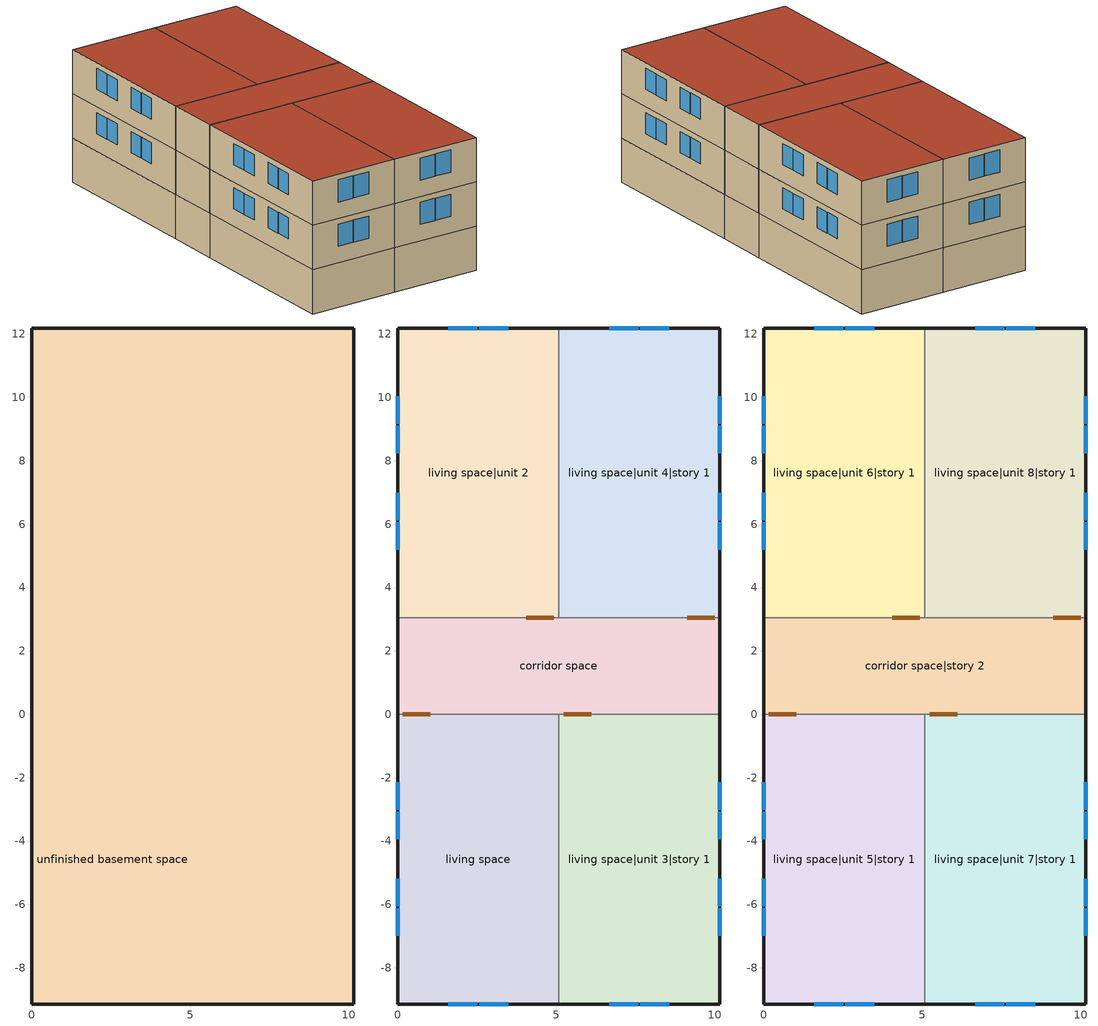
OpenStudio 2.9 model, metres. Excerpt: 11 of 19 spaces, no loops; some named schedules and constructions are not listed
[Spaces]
unfinished basement space
 floor foundation (FloorFndGrndUnfinB 1): 0,0 0,3.05 10.16,3.05 10.16,0 z-2.44
 floor foundation (FloorFndGrndUnfinB): 0,-9.14 0,0 5.08,0 5.08,-9.14 z-2.44
 floor foundation (FloorFndGrndUnfinB 2): 0,3.05 0,12.19 5.08,12.19 5.08,3.05 z-2.44
 floor foundation (FloorFndGrndUnfinB 3): 5.08,-9.14 5.08,0 10.16,0 10.16,-9.14 z-2.44
 floor foundation (FloorFndGrndUnfinB 4): 5.08,3.05 5.08,12.19 10.16,12.19 10.16,3.05 z-2.44
 wall foundation (WallFndGrndUnfinB 1): 0,3.05 0,0 / 10.16,0 10.16,3.05 z-2.44:0
 wall foundation (WallFndGrndUnfinB): 0,0 0,-9.14 5.08,-9.14 z-2.44:0
 wall foundation (WallFndGrndUnfinB 2): 5.08,12.19 0,12.19 0,3.05 z-2.44:0
 wall foundation (WallFndGrndUnfinB 3): 5.08,-9.14 10.16,-9.14 10.16,0 z-2.44:0
 wall foundation (WallFndGrndUnfinB 4): 10.16,3.05 10.16,12.19 5.08,12.19 z-2.44:0
 ceiling adiabatic (RoofUnfinUninsExt): 10.16,0 10.16,3.05 0,3.05 0,0 z0
living space
 floor to unfinished basement space (FloorUnfinBInsFin Reversed): 0,-9.14 0,0 5.08,0 5.08,-9.14 z0
 wall outside (WallExtInsFin): 0,0 0,-9.14 5.08,-9.14 z0:2.44
 wall adiabatic (WallIntFinUninsFin): 5.08,0 0,0 z0:2.44
 wall to living space|unit 3|story 1 (WallIntFinUninsFin Reversed): 5.08,-9.14 5.08,0 z0:2.44
 window (WindowConstruction): 1.6,-9.14 2.51,-9.14 / 2.57,-9.14 3.48,-9.14 z0.91:2.13; 0,-2.15 0,-3.02 / 0,-3.08 0,-3.95 / 0,-5.2 0,-6.07 / 0,-6.13 0,-6.99 z0.98:2.13
living space|unit 2
 floor to unfinished basement space (FloorUnfinBInsFin Reversed): 0,3.05 0,12.19 5.08,12.19 5.08,3.05 z0
 wall outside (WallExtInsFin): 5.08,12.19 0,12.19 0,3.05 z0:2.44
 wall to living space|unit 4|story 1 (WallIntFinUninsFin Reversed): 5.08,3.05 5.08,12.19 z0:2.44
 wall adiabatic (WallIntFinUninsFin): 0,3.05 5.08,3.05 z0:2.44
 window (WindowConstruction): 3.48,12.19 2.57,12.19 / 2.51,12.19 1.6,12.19 z0.91:2.13; 0,10.04 0,9.17 / 0,9.11 0,8.25 / 0,6.99 0,6.13 / 0,6.07 0,5.2 z0.98:2.13
living space|unit 3|story 1
 floor to unfinished basement space (FloorUnfinBInsFin Reversed): 5.08,-9.14 5.08,0 10.16,0 10.16,-9.14 z0
 wall outside (WallExtInsFin): 5.08,-9.14 10.16,-9.14 10.16,0 z0:2.44
 wall adiabatic (WallIntFinUninsFin): 10.16,0 5.08,0 z0:2.44
 window (WindowConstruction): 6.68,-9.14 7.59,-9.14 / 7.65,-9.14 8.56,-9.14 z0.91:2.13; 10.16,-6.99 10.16,-6.13 / 10.16,-6.07 10.16,-5.2 / 10.16,-3.95 10.16,-3.08 / 10.16,-3.02 10.16,-2.15 z0.98:2.13
living space|unit 4|story 1
 floor to unfinished basement space (FloorUnfinBInsFin Reversed): 5.08,3.05 5.08,12.19 10.16,12.19 10.16,3.05 z0
 wall outside (WallExtInsFin): 10.16,3.05 10.16,12.19 5.08,12.19 z0:2.44
 wall adiabatic (WallIntFinUninsFin): 5.08,3.05 10.16,3.05 z0:2.44
 window (WindowConstruction): 8.56,12.19 7.65,12.19 / 7.59,12.19 6.68,12.19 z0.91:2.13; 10.16,5.2 10.16,6.07 / 10.16,6.13 10.16,6.99 / 10.16,8.25 10.16,9.11 / 10.16,9.17 10.16,10.04 z0.98:2.13
corridor space
 floor adiabatic (FloorUnfinUninsUnfin): 0,0 0,3.05 10.16,3.05 10.16,0 z0
 wall outside (WallExtUninsUnfin): 0,3.05 0,0 / 10.16,0 10.16,3.05 z0:2.44
 wall adiabatic (WallIntUnfinUninsUnfin): 0,0 5.08,0 10.16,0 / 10.16,3.05 5.08,3.05 0,3.05 z0:2.44
 door inside (UninsDoor): 0.15,0 1.02,0 / 4.93,3.05 4.06,3.05 / 5.23,0 6.1,0 / 10.01,3.05 9.14,3.05 z0:2.13
 ceiling adiabatic (RoofUnfinUninsExt): 10.16,0 10.16,3.05 0,3.05 0,0 z2.44
living space|unit 5|story 1
 floor to living space (FloorFinUninsFin): 0,-9.14 0,0 5.08,0 5.08,-9.14 z2.44
 wall outside (WallExtInsFin): 0,0 0,-9.14 5.08,-9.14 z2.44:4.88
 wall to living space|unit 7|story 1 (WallIntFinUninsFin Reversed): 5.08,-9.14 5.08,0 z2.44:4.88
 wall adiabatic (WallIntFinUninsFin): 5.08,0 0,0 z2.44:4.88
 window (WindowConstruction): 1.6,-9.14 2.51,-9.14 / 2.57,-9.14 3.48,-9.14 z3.35:4.57; 0,-2.15 0,-3.02 / 0,-3.08 0,-3.95 / 0,-5.2 0,-6.07 / 0,-6.13 0,-6.99 z3.42:4.57
 roof outside (RoofFinInsExt): 5.08,-9.14 5.08,0 0,0 0,-9.14 z4.88
living space|unit 6|story 1
 floor to living space|unit 2 (FloorFinUninsFin): 0,3.05 0,12.19 5.08,12.19 5.08,3.05 z2.44
 wall outside (WallExtInsFin): 5.08,12.19 0,12.19 0,3.05 z2.44:4.88
 wall to living space|unit 8|story 1 (WallIntFinUninsFin): 5.08,3.05 5.08,12.19 z2.44:4.88
 wall adiabatic (WallIntFinUninsFin): 0,3.05 5.08,3.05 z2.44:4.88
 window (WindowConstruction): 3.48,12.19 2.57,12.19 / 2.51,12.19 1.6,12.19 z3.35:4.57; 0,10.04 0,9.17 / 0,9.11 0,8.25 / 0,6.99 0,6.13 / 0,6.07 0,5.2 z3.42:4.57
 roof outside (RoofFinInsExt): 5.08,3.05 5.08,12.19 0,12.19 0,3.05 z4.88
living space|unit 7|story 1
 floor to living space|unit 3|story 1 (FloorFinUninsFin): 5.08,-9.14 5.08,0 10.16,0 10.16,-9.14 z2.44
 wall outside (WallExtInsFin): 5.08,-9.14 10.16,-9.14 10.16,0 z2.44:4.88
 wall adiabatic (WallIntFinUninsFin): 10.16,0 5.08,0 z2.44:4.88
 window (WindowConstruction): 6.68,-9.14 7.59,-9.14 / 7.65,-9.14 8.56,-9.14 z3.35:4.57; 10.16,-6.99 10.16,-6.13 / 10.16,-6.07 10.16,-5.2 / 10.16,-3.95 10.16,-3.08 / 10.16,-3.02 10.16,-2.15 z3.42:4.57
 roof outside (RoofFinInsExt): 10.16,-9.14 10.16,0 5.08,0 5.08,-9.14 z4.88
living space|unit 8|story 1
 floor to living space|unit 4|story 1 (FloorFinUninsFin): 5.08,3.05 5.08,12.19 10.16,12.19 10.16,3.05 z2.44
 wall outside (WallExtInsFin): 10.16,3.05 10.16,12.19 5.08,12.19 z2.44:4.88
 wall adiabatic (WallIntFinUninsFin): 5.08,3.05 10.16,3.05 z2.44:4.88
 window (WindowConstruction): 8.56,12.19 7.65,12.19 / 7.59,12.19 6.68,12.19 z3.35:4.57; 10.16,5.2 10.16,6.07 / 10.16,6.13 10.16,6.99 / 10.16,8.25 10.16,9.11 / 10.16,9.17 10.16,10.04 z3.42:4.57
 roof outside (RoofFinInsExt): 10.16,3.05 10.16,12.19 5.08,12.19 5.08,3.05 z4.88
corridor space|story 2
 floor adiabatic (FloorUnfinUninsUnfin): 0,0 0,3.05 10.16,3.05 10.16,0 z2.44
 wall outside (WallExtUninsUnfin): 0,3.05 0,0 / 10.16,0 10.16,3.05 z2.44:4.88
 wall adiabatic (WallIntUnfinUninsUnfin): 0,0 5.08,0 10.16,0 / 10.16,3.05 5.08,3.05 0,3.05 z2.44:4.88
 door inside (UninsDoor): 0.15,0 1.02,0 / 4.93,3.05 4.06,3.05 / 5.23,0 6.1,0 / 10.01,3.05 9.14,3.05 z2.44:4.57
 roof outside (RoofUnfinUninsExt): 10.16,0 10.16,3.05 0,3.05 0,0 z4.88
[EnergyManagementSystem:Subroutine]
res_ds_res_ashp_unit_2_clg_asys_lk_subrout: Set f_sup = 0.13696303696303697; Set f_ret = 0.10009990009990012; Set f_OA = 0.0; Set oafrate = f_OA * res_ds_res_ashp_unit_2_clg_asys_AhVfr; Set suplkfrate = f_sup * res_ds_res_ashp_unit_2_clg_asys_AhVfr; Set retlkfrate = f_ret * res_ds_res_ashp_unit_2_clg_asys_AhVfr; Set res_ds_res_ashp_unit_2_clg_asys_AhToLiv = (@Abs (suplkfrate-retlkfrate-oafrate)); Set res_ds_res_ashp_unit_2_clg_asys_LivToAh = 0; Set res_ds_res_ashp_unit_2_clg_asys_lk_sup_fan_equiv = 0; Set res_ds_res_ashp_unit_2_clg_asys_lk_ret_fan_equiv = oafrate; If res_ds_res_ashp_unit_2_clg_asys_AhMfr>0; Set h_SA=(@HFnTdbW res_ds_res_ashp_unit_2_clg_asys_AhTt res_ds_res_ashp_unit_2_clg_asys_AhWt); Set h_AHZ=(@HFnTdbW res_ds_res_ashp_unit_2_clg_asys_AhT res_ds_res_ashp_unit_2_clg_asys_AhW); Set h_RA=(@HFnTdbW res_ds_res_ashp_unit_2_clg_asys_RaT res_ds_res_ashp_unit_2_clg_asys_RaW); Set h_fg=(@HfgAirFnWTdb res_ds_res_ashp_unit_2_clg_asys_AhWt res_ds_res_ashp_unit_2_clg_asys_AhTt); Set SALkQtot=f_sup*res_ds_res_ashp_unit_2_clg_asys_AhMfr*(h_RA-h_SA); Set temp1=h_fg*(res_ds_res_ashp_unit_2_clg_asys_RaW-res_ds_res_ashp_unit_2_clg_asys_AhWt); Set res_ds_res_ashp_unit_2_clg_asys_SupLatLkToLv = f_sup*res_ds_res_ashp_unit_2_clg_asys_AhMfr*temp1; Set res_ds_res_ashp_unit_2_clg_asys_SupSLkToLv = SALkQtot-res_ds_res_ashp_unit_2_clg_asys_SupLatLkToLv; Set eTm=(res_ds_res_ashp_unit_2_clg_asys_FanRtf/(res_ds_res_ashp_unit_2_clg_asys_AhMfr*1006.0))*20.169; Set eTm=0-eTm; Set temp4=res_ds_res_ashp_unit_2_clg_asys_AhT; Set tsup=temp4+((res_ds_res_ashp_unit_2_clg_asys_AhTt-res_ds_res_ashp_unit_2_clg_asys_AhT)*(@Exp eTm)); Set temp5=tsup-res_ds_res_ashp_unit_2_clg_asys_AhTt; Set res_ds_res_ashp_unit_2_clg_asys_SupDCnToLv = res_ds_res_ashp_unit_2_clg_asys_AhMfr*1006.0*temp5; Set res_ds_res_ashp_unit_2_clg_asys_SupDCnToAh = 0-res_ds_res_ashp_unit_2_clg_asys_SupDCnToLv; Set eTm=(res_ds_res_ashp_unit_2_clg_asys_FanRtf/(res_ds_res_ashp_unit_2_clg_asys_AhMfr*1006.0))*18.618; Set eTm=0-eTm; Set temp6=res_ds_res_ashp_unit_2_clg_asys_AhT; Set tret=temp6+((res_ds_res_ashp_unit_2_clg_asys_RaT-res_ds_res_ashp_unit_2_clg_asys_AhT)*(@Exp eTm)); Set temp7=tret-res_ds_res_ashp_unit_2_clg_asys_RaT; Set res_ds_res_ashp_unit_2_clg_asys_RetDCnToPl=res_ds_res_ashp_unit_2_clg_asys_AhMfr*1006.0*temp7; Set res_ds_res_ashp_unit_2_clg_asys_RetDCnToAh=0-res_ds_res_ashp_unit_2_clg_asys_RetDCnToPl; Set res_ds_res_ashp_unit_2_clg_asys_RetLatLk=0; Set temp2=(res_ds_res_ashp_unit_2_clg_asys_AhT-res_ds_res_ashp_unit_2_clg_asys_RaT); Set res_ds_res_ashp_unit_2_clg_asys_RetSLk=f_ret*res_ds_res_ashp_unit_2_clg_asys_AhMfr*1006.0*temp2; Set QtLkToAHZn=f_sup*res_ds_res_ashp_unit_2_clg_asys_AhMfr*(h_SA-h_AHZ); Set temp3=(res_ds_res_ashp_unit_2_clg_asys_AhWt-res_ds_res_ashp_unit_2_clg_asys_AhW); Set res_ds_res_ashp_unit_2_clg_asys_SupLatLkToAh=f_sup*res_ds_res_ashp_unit_2_clg_asys_AhMfr*h_fg; Set res_ds_res_ashp_unit_2_clg_asys_SupLatLkToAh=res_ds_res_ashp_unit_2_clg_asys_SupLatLkToAh*temp3; Set res_ds_res_ashp_unit_2_clg_asys_SupSLkToAh=QtLkToAHZn-res_ds_res_ashp_unit_2_clg_asys_SupLatLkToAh; Else; Set res_ds_res_ashp_unit_2_clg_asys_SupLatLkToLv=0; Set res_ds_res_ashp_unit_2_clg_asys_SupSLkToLv=0; Set res_ds_res_ashp_unit_2_clg_asys_SupDCnToLv=0; Set res_ds_res_ashp_unit_2_clg_asys_SupDCnToAh=0; Set res_ds_res_ashp_unit_2_clg_asys_RetDCnToPl=0; Set res_ds_res_ashp_unit_2_clg_asys_RetDCnToAh=0; Set res_ds_res_ashp_unit_2_clg_asys_RetLatLk=0; Set res_ds_res_ashp_unit_2_clg_asys_RetSLk=0; Set res_ds_res_ashp_unit_2_clg_asys_SupLatLkToAh=0; Set res_ds_res_ashp_unit_2_clg_asys_SupSLkToAh=0; EndIf
res_ds_res_ashp_unit_2_htg_asys_lk_subrout: Set f_sup = 0.13696303696303697; Set f_ret = 0.10009990009990012; Set f_OA = 0.0; Set oafrate = f_OA * res_ds_res_ashp_unit_2_htg_asys_AhVfr; Set suplkfrate = f_sup * res_ds_res_ashp_unit_2_htg_asys_AhVfr; Set retlkfrate = f_ret * res_ds_res_ashp_unit_2_htg_asys_AhVfr; Set res_ds_res_ashp_unit_2_htg_asys_AhToLiv = (@Abs (suplkfrate-retlkfrate-oafrate)); Set res_ds_res_ashp_unit_2_htg_asys_LivToAh = 0; Set res_ds_res_ashp_unit_2_htg_asys_lk_sup_fan_equiv = 0; Set res_ds_res_ashp_unit_2_htg_asys_lk_ret_fan_equiv = oafrate; If res_ds_res_ashp_unit_2_htg_asys_AhMfr>0; Set h_SA=(@HFnTdbW res_ds_res_ashp_unit_2_htg_asys_AhTt res_ds_res_ashp_unit_2_htg_asys_AhWt); Set h_AHZ=(@HFnTdbW res_ds_res_ashp_unit_2_htg_asys_AhT res_ds_res_ashp_unit_2_htg_asys_AhW); Set h_RA=(@HFnTdbW res_ds_res_ashp_unit_2_htg_asys_RaT res_ds_res_ashp_unit_2_htg_asys_RaW); Set h_fg=(@HfgAirFnWTdb res_ds_res_ashp_unit_2_htg_asys_AhWt res_ds_res_ashp_unit_2_htg_asys_AhTt); Set SALkQtot=f_sup*res_ds_res_ashp_unit_2_htg_asys_AhMfr*(h_RA-h_SA); Set temp1=h_fg*(res_ds_res_ashp_unit_2_htg_asys_RaW-res_ds_res_ashp_unit_2_htg_asys_AhWt); Set res_ds_res_ashp_unit_2_htg_asys_SupLatLkToLv = f_sup*res_ds_res_ashp_unit_2_htg_asys_AhMfr*temp1; Set res_ds_res_ashp_unit_2_htg_asys_SupSLkToLv = SALkQtot-res_ds_res_ashp_unit_2_htg_asys_SupLatLkToLv; Set eTm=(res_ds_res_ashp_unit_2_htg_asys_FanRtf/(res_ds_res_ashp_unit_2_htg_asys_AhMfr*1006.0))*20.169; Set eTm=0-eTm; Set temp4=res_ds_res_ashp_unit_2_htg_asys_AhT; Set tsup=temp4+((res_ds_res_ashp_unit_2_htg_asys_AhTt-res_ds_res_ashp_unit_2_htg_asys_AhT)*(@Exp eTm)); Set temp5=tsup-res_ds_res_ashp_unit_2_htg_asys_AhTt; Set res_ds_res_ashp_unit_2_htg_asys_SupDCnToLv = res_ds_res_ashp_unit_2_htg_asys_AhMfr*1006.0*temp5; Set res_ds_res_ashp_unit_2_htg_asys_SupDCnToAh = 0-res_ds_res_ashp_unit_2_htg_asys_SupDCnToLv; Set eTm=(res_ds_res_ashp_unit_2_htg_asys_FanRtf/(res_ds_res_ashp_unit_2_htg_asys_AhMfr*1006.0))*18.618; Set eTm=0-eTm; Set temp6=res_ds_res_ashp_unit_2_htg_asys_AhT; Set tret=temp6+((res_ds_res_ashp_unit_2_htg_asys_RaT-res_ds_res_ashp_unit_2_htg_asys_AhT)*(@Exp eTm)); Set temp7=tret-res_ds_res_ashp_unit_2_htg_asys_RaT; Set res_ds_res_ashp_unit_2_htg_asys_RetDCnToPl=res_ds_res_ashp_unit_2_htg_asys_AhMfr*1006.0*temp7; Set res_ds_res_ashp_unit_2_htg_asys_RetDCnToAh=0-res_ds_res_ashp_unit_2_htg_asys_RetDCnToPl; Set res_ds_res_ashp_unit_2_htg_asys_RetLatLk=0; Set temp2=(res_ds_res_ashp_unit_2_htg_asys_AhT-res_ds_res_ashp_unit_2_htg_asys_RaT); Set res_ds_res_ashp_unit_2_htg_asys_RetSLk=f_ret*res_ds_res_ashp_unit_2_htg_asys_AhMfr*1006.0*temp2; Set QtLkToAHZn=f_sup*res_ds_res_ashp_unit_2_htg_asys_AhMfr*(h_SA-h_AHZ); Set temp3=(res_ds_res_ashp_unit_2_htg_asys_AhWt-res_ds_res_ashp_unit_2_htg_asys_AhW); Set res_ds_res_ashp_unit_2_htg_asys_SupLatLkToAh=f_sup*res_ds_res_ashp_unit_2_htg_asys_AhMfr*h_fg; Set res_ds_res_ashp_unit_2_htg_asys_SupLatLkToAh=res_ds_res_ashp_unit_2_htg_asys_SupLatLkToAh*temp3; Set res_ds_res_ashp_unit_2_htg_asys_SupSLkToAh=QtLkToAHZn-res_ds_res_ashp_unit_2_htg_asys_SupLatLkToAh; Else; Set res_ds_res_ashp_unit_2_htg_asys_SupLatLkToLv=0; Set res_ds_res_ashp_unit_2_htg_asys_SupSLkToLv=0; Set res_ds_res_ashp_unit_2_htg_asys_SupDCnToLv=0; Set res_ds_res_ashp_unit_2_htg_asys_SupDCnToAh=0; Set res_ds_res_ashp_unit_2_htg_asys_RetDCnToPl=0; Set res_ds_res_ashp_unit_2_htg_asys_RetDCnToAh=0; Set res_ds_res_ashp_unit_2_htg_asys_RetLatLk=0; Set res_ds_res_ashp_unit_2_htg_asys_RetSLk=0; Set res_ds_res_ashp_unit_2_htg_asys_SupLatLkToAh=0; Set res_ds_res_ashp_unit_2_htg_asys_SupSLkToAh=0; EndIf
res_ds_res_ashp_unit_3_htg_asys_lk_subrout: Set f_sup = 0.13696303696303697; Set f_ret = 0.10009990009990012; Set f_OA = 0.0; Set oafrate = f_OA * res_ds_res_ashp_unit_3_htg_asys_AhVfr; Set suplkfrate = f_sup * res_ds_res_ashp_unit_3_htg_asys_AhVfr; Set retlkfrate = f_ret * res_ds_res_ashp_unit_3_htg_asys_AhVfr; Set res_ds_res_ashp_unit_3_htg_asys_AhToLiv = (@Abs (suplkfrate-retlkfrate-oafrate)); Set res_ds_res_ashp_unit_3_htg_asys_LivToAh = 0; Set res_ds_res_ashp_unit_3_htg_asys_lk_sup_fan_equiv = 0; Set res_ds_res_ashp_unit_3_htg_asys_lk_ret_fan_equiv = oafrate; If res_ds_res_ashp_unit_3_htg_asys_AhMfr>0; Set h_SA=(@HFnTdbW res_ds_res_ashp_unit_3_htg_asys_AhTt res_ds_res_ashp_unit_3_htg_asys_AhWt); Set h_AHZ=(@HFnTdbW res_ds_res_ashp_unit_3_htg_asys_AhT res_ds_res_ashp_unit_3_htg_asys_AhW); Set h_RA=(@HFnTdbW res_ds_res_ashp_unit_3_htg_asys_RaT res_ds_res_ashp_unit_3_htg_asys_RaW); Set h_fg=(@HfgAirFnWTdb res_ds_res_ashp_unit_3_htg_asys_AhWt res_ds_res_ashp_unit_3_htg_asys_AhTt); Set SALkQtot=f_sup*res_ds_res_ashp_unit_3_htg_asys_AhMfr*(h_RA-h_SA); Set temp1=h_fg*(res_ds_res_ashp_unit_3_htg_asys_RaW-res_ds_res_ashp_unit_3_htg_asys_AhWt); Set res_ds_res_ashp_unit_3_htg_asys_SupLatLkToLv = f_sup*res_ds_res_ashp_unit_3_htg_asys_AhMfr*temp1; Set res_ds_res_ashp_unit_3_htg_asys_SupSLkToLv = SALkQtot-res_ds_res_ashp_unit_3_htg_asys_SupLatLkToLv; Set eTm=(res_ds_res_ashp_unit_3_htg_asys_FanRtf/(res_ds_res_ashp_unit_3_htg_asys_AhMfr*1006.0))*20.169; Set eTm=0-eTm; Set temp4=res_ds_res_ashp_unit_3_htg_asys_AhT; Set tsup=temp4+((res_ds_res_ashp_unit_3_htg_asys_AhTt-res_ds_res_ashp_unit_3_htg_asys_AhT)*(@Exp eTm)); Set temp5=tsup-res_ds_res_ashp_unit_3_htg_asys_AhTt; Set res_ds_res_ashp_unit_3_htg_asys_SupDCnToLv = res_ds_res_ashp_unit_3_htg_asys_AhMfr*1006.0*temp5; Set res_ds_res_ashp_unit_3_htg_asys_SupDCnToAh = 0-res_ds_res_ashp_unit_3_htg_asys_SupDCnToLv; Set eTm=(res_ds_res_ashp_unit_3_htg_asys_FanRtf/(res_ds_res_ashp_unit_3_htg_asys_AhMfr*1006.0))*18.618; Set eTm=0-eTm; Set temp6=res_ds_res_ashp_unit_3_htg_asys_AhT; Set tret=temp6+((res_ds_res_ashp_unit_3_htg_asys_RaT-res_ds_res_ashp_unit_3_htg_asys_AhT)*(@Exp eTm)); Set temp7=tret-res_ds_res_ashp_unit_3_htg_asys_RaT; Set res_ds_res_ashp_unit_3_htg_asys_RetDCnToPl=res_ds_res_ashp_unit_3_htg_asys_AhMfr*1006.0*temp7; Set res_ds_res_ashp_unit_3_htg_asys_RetDCnToAh=0-res_ds_res_ashp_unit_3_htg_asys_RetDCnToPl; Set res_ds_res_ashp_unit_3_htg_asys_RetLatLk=0; Set temp2=(res_ds_res_ashp_unit_3_htg_asys_AhT-res_ds_res_ashp_unit_3_htg_asys_RaT); Set res_ds_res_ashp_unit_3_htg_asys_RetSLk=f_ret*res_ds_res_ashp_unit_3_htg_asys_AhMfr*1006.0*temp2; Set QtLkToAHZn=f_sup*res_ds_res_ashp_unit_3_htg_asys_AhMfr*(h_SA-h_AHZ); Set temp3=(res_ds_res_ashp_unit_3_htg_asys_AhWt-res_ds_res_ashp_unit_3_htg_asys_AhW); Set res_ds_res_ashp_unit_3_htg_asys_SupLatLkToAh=f_sup*res_ds_res_ashp_unit_3_htg_asys_AhMfr*h_fg; Set res_ds_res_ashp_unit_3_htg_asys_SupLatLkToAh=res_ds_res_ashp_unit_3_htg_asys_SupLatLkToAh*temp3; Set res_ds_res_ashp_unit_3_htg_asys_SupSLkToAh=QtLkToAHZn-res_ds_res_ashp_unit_3_htg_asys_SupLatLkToAh; Else; Set res_ds_res_ashp_unit_3_htg_asys_SupLatLkToLv=0; Set res_ds_res_ashp_unit_3_htg_asys_SupSLkToLv=0; Set res_ds_res_ashp_unit_3_htg_asys_SupDCnToLv=0; Set res_ds_res_ashp_unit_3_htg_asys_SupDCnToAh=0; Set res_ds_res_ashp_unit_3_htg_asys_RetDCnToPl=0; Set res_ds_res_ashp_unit_3_htg_asys_RetDCnToAh=0; Set res_ds_res_ashp_unit_3_htg_asys_RetLatLk=0; Set res_ds_res_ashp_unit_3_htg_asys_RetSLk=0; Set res_ds_res_ashp_unit_3_htg_asys_SupLatLkToAh=0; Set res_ds_res_ashp_unit_3_htg_asys_SupSLkToAh=0; EndIf
res_ds_res_ashp_unit_3_clg_asys_lk_subrout: Set f_sup = 0.13696303696303697; Set f_ret = 0.10009990009990012; Set f_OA = 0.0; Set oafrate = f_OA * res_ds_res_ashp_unit_3_clg_asys_AhVfr; Set suplkfrate = f_sup * res_ds_res_ashp_unit_3_clg_asys_AhVfr; Set retlkfrate = f_ret * res_ds_res_ashp_unit_3_clg_asys_AhVfr; Set res_ds_res_ashp_unit_3_clg_asys_AhToLiv = (@Abs (suplkfrate-retlkfrate-oafrate)); Set res_ds_res_ashp_unit_3_clg_asys_LivToAh = 0; Set res_ds_res_ashp_unit_3_clg_asys_lk_sup_fan_equiv = 0; Set res_ds_res_ashp_unit_3_clg_asys_lk_ret_fan_equiv = oafrate; If res_ds_res_ashp_unit_3_clg_asys_AhMfr>0; Set h_SA=(@HFnTdbW res_ds_res_ashp_unit_3_clg_asys_AhTt res_ds_res_ashp_unit_3_clg_asys_AhWt); Set h_AHZ=(@HFnTdbW res_ds_res_ashp_unit_3_clg_asys_AhT res_ds_res_ashp_unit_3_clg_asys_AhW); Set h_RA=(@HFnTdbW res_ds_res_ashp_unit_3_clg_asys_RaT res_ds_res_ashp_unit_3_clg_asys_RaW); Set h_fg=(@HfgAirFnWTdb res_ds_res_ashp_unit_3_clg_asys_AhWt res_ds_res_ashp_unit_3_clg_asys_AhTt); Set SALkQtot=f_sup*res_ds_res_ashp_unit_3_clg_asys_AhMfr*(h_RA-h_SA); Set temp1=h_fg*(res_ds_res_ashp_unit_3_clg_asys_RaW-res_ds_res_ashp_unit_3_clg_asys_AhWt); Set res_ds_res_ashp_unit_3_clg_asys_SupLatLkToLv = f_sup*res_ds_res_ashp_unit_3_clg_asys_AhMfr*temp1; Set res_ds_res_ashp_unit_3_clg_asys_SupSLkToLv = SALkQtot-res_ds_res_ashp_unit_3_clg_asys_SupLatLkToLv; Set eTm=(res_ds_res_ashp_unit_3_clg_asys_FanRtf/(res_ds_res_ashp_unit_3_clg_asys_AhMfr*1006.0))*20.169; Set eTm=0-eTm; Set temp4=res_ds_res_ashp_unit_3_clg_asys_AhT; Set tsup=temp4+((res_ds_res_ashp_unit_3_clg_asys_AhTt-res_ds_res_ashp_unit_3_clg_asys_AhT)*(@Exp eTm)); Set temp5=tsup-res_ds_res_ashp_unit_3_clg_asys_AhTt; Set res_ds_res_ashp_unit_3_clg_asys_SupDCnToLv = res_ds_res_ashp_unit_3_clg_asys_AhMfr*1006.0*temp5; Set res_ds_res_ashp_unit_3_clg_asys_SupDCnToAh = 0-res_ds_res_ashp_unit_3_clg_asys_SupDCnToLv; Set eTm=(res_ds_res_ashp_unit_3_clg_asys_FanRtf/(res_ds_res_ashp_unit_3_clg_asys_AhMfr*1006.0))*18.618; Set eTm=0-eTm; Set temp6=res_ds_res_ashp_unit_3_clg_asys_AhT; Set tret=temp6+((res_ds_res_ashp_unit_3_clg_asys_RaT-res_ds_res_ashp_unit_3_clg_asys_AhT)*(@Exp eTm)); Set temp7=tret-res_ds_res_ashp_unit_3_clg_asys_RaT; Set res_ds_res_ashp_unit_3_clg_asys_RetDCnToPl=res_ds_res_ashp_unit_3_clg_asys_AhMfr*1006.0*temp7; Set res_ds_res_ashp_unit_3_clg_asys_RetDCnToAh=0-res_ds_res_ashp_unit_3_clg_asys_RetDCnToPl; Set res_ds_res_ashp_unit_3_clg_asys_RetLatLk=0; Set temp2=(res_ds_res_ashp_unit_3_clg_asys_AhT-res_ds_res_ashp_unit_3_clg_asys_RaT); Set res_ds_res_ashp_unit_3_clg_asys_RetSLk=f_ret*res_ds_res_ashp_unit_3_clg_asys_AhMfr*1006.0*temp2; Set QtLkToAHZn=f_sup*res_ds_res_ashp_unit_3_clg_asys_AhMfr*(h_SA-h_AHZ); Set temp3=(res_ds_res_ashp_unit_3_clg_asys_AhWt-res_ds_res_ashp_unit_3_clg_asys_AhW); Set res_ds_res_ashp_unit_3_clg_asys_SupLatLkToAh=f_sup*res_ds_res_ashp_unit_3_clg_asys_AhMfr*h_fg; Set res_ds_res_ashp_unit_3_clg_asys_SupLatLkToAh=res_ds_res_ashp_unit_3_clg_asys_SupLatLkToAh*temp3; Set res_ds_res_ashp_unit_3_clg_asys_SupSLkToAh=QtLkToAHZn-res_ds_res_ashp_unit_3_clg_asys_SupLatLkToAh; Else; Set res_ds_res_ashp_unit_3_clg_asys_SupLatLkToLv=0; Set res_ds_res_ashp_unit_3_clg_asys_SupSLkToLv=0; Set res_ds_res_ashp_unit_3_clg_asys_SupDCnToLv=0; Set res_ds_res_ashp_unit_3_clg_asys_SupDCnToAh=0; Set res_ds_res_ashp_unit_3_clg_asys_RetDCnToPl=0; Set res_ds_res_ashp_unit_3_clg_asys_RetDCnToAh=0; Set res_ds_res_ashp_unit_3_clg_asys_RetLatLk=0; Set res_ds_res_ashp_unit_3_clg_asys_RetSLk=0; Set res_ds_res_ashp_unit_3_clg_asys_SupLatLkToAh=0; Set res_ds_res_ashp_unit_3_clg_asys_SupSLkToAh=0; EndIf
res_ds_res_ashp_unit_4_clg_asys_lk_subrout: Set f_sup = 0.13696303696303697; Set f_ret = 0.10009990009990012; Set f_OA = 0.0; Set oafrate = f_OA * res_ds_res_ashp_unit_4_clg_asys_AhVfr; Set suplkfrate = f_sup * res_ds_res_ashp_unit_4_clg_asys_AhVfr; Set retlkfrate = f_ret * res_ds_res_ashp_unit_4_clg_asys_AhVfr; Set res_ds_res_ashp_unit_4_clg_asys_AhToLiv = (@Abs (suplkfrate-retlkfrate-oafrate)); Set res_ds_res_ashp_unit_4_clg_asys_LivToAh = 0; Set res_ds_res_ashp_unit_4_clg_asys_lk_sup_fan_equiv = 0; Set res_ds_res_ashp_unit_4_clg_asys_lk_ret_fan_equiv = oafrate; If res_ds_res_ashp_unit_4_clg_asys_AhMfr>0; Set h_SA=(@HFnTdbW res_ds_res_ashp_unit_4_clg_asys_AhTt res_ds_res_ashp_unit_4_clg_asys_AhWt); Set h_AHZ=(@HFnTdbW res_ds_res_ashp_unit_4_clg_asys_AhT res_ds_res_ashp_unit_4_clg_asys_AhW); Set h_RA=(@HFnTdbW res_ds_res_ashp_unit_4_clg_asys_RaT res_ds_res_ashp_unit_4_clg_asys_RaW); Set h_fg=(@HfgAirFnWTdb res_ds_res_ashp_unit_4_clg_asys_AhWt res_ds_res_ashp_unit_4_clg_asys_AhTt); Set SALkQtot=f_sup*res_ds_res_ashp_unit_4_clg_asys_AhMfr*(h_RA-h_SA); Set temp1=h_fg*(res_ds_res_ashp_unit_4_clg_asys_RaW-res_ds_res_ashp_unit_4_clg_asys_AhWt); Set res_ds_res_ashp_unit_4_clg_asys_SupLatLkToLv = f_sup*res_ds_res_ashp_unit_4_clg_asys_AhMfr*temp1; Set res_ds_res_ashp_unit_4_clg_asys_SupSLkToLv = SALkQtot-res_ds_res_ashp_unit_4_clg_asys_SupLatLkToLv; Set eTm=(res_ds_res_ashp_unit_4_clg_asys_FanRtf/(res_ds_res_ashp_unit_4_clg_asys_AhMfr*1006.0))*20.169; Set eTm=0-eTm; Set temp4=res_ds_res_ashp_unit_4_clg_asys_AhT; Set tsup=temp4+((res_ds_res_ashp_unit_4_clg_asys_AhTt-res_ds_res_ashp_unit_4_clg_asys_AhT)*(@Exp eTm)); Set temp5=tsup-res_ds_res_ashp_unit_4_clg_asys_AhTt; Set res_ds_res_ashp_unit_4_clg_asys_SupDCnToLv = res_ds_res_ashp_unit_4_clg_asys_AhMfr*1006.0*temp5; Set res_ds_res_ashp_unit_4_clg_asys_SupDCnToAh = 0-res_ds_res_ashp_unit_4_clg_asys_SupDCnToLv; Set eTm=(res_ds_res_ashp_unit_4_clg_asys_FanRtf/(res_ds_res_ashp_unit_4_clg_asys_AhMfr*1006.0))*18.618; Set eTm=0-eTm; Set temp6=res_ds_res_ashp_unit_4_clg_asys_AhT; Set tret=temp6+((res_ds_res_ashp_unit_4_clg_asys_RaT-res_ds_res_ashp_unit_4_clg_asys_AhT)*(@Exp eTm)); Set temp7=tret-res_ds_res_ashp_unit_4_clg_asys_RaT; Set res_ds_res_ashp_unit_4_clg_asys_RetDCnToPl=res_ds_res_ashp_unit_4_clg_asys_AhMfr*1006.0*temp7; Set res_ds_res_ashp_unit_4_clg_asys_RetDCnToAh=0-res_ds_res_ashp_unit_4_clg_asys_RetDCnToPl; Set res_ds_res_ashp_unit_4_clg_asys_RetLatLk=0; Set temp2=(res_ds_res_ashp_unit_4_clg_asys_AhT-res_ds_res_ashp_unit_4_clg_asys_RaT); Set res_ds_res_ashp_unit_4_clg_asys_RetSLk=f_ret*res_ds_res_ashp_unit_4_clg_asys_AhMfr*1006.0*temp2; Set QtLkToAHZn=f_sup*res_ds_res_ashp_unit_4_clg_asys_AhMfr*(h_SA-h_AHZ); Set temp3=(res_ds_res_ashp_unit_4_clg_asys_AhWt-res_ds_res_ashp_unit_4_clg_asys_AhW); Set res_ds_res_ashp_unit_4_clg_asys_SupLatLkToAh=f_sup*res_ds_res_ashp_unit_4_clg_asys_AhMfr*h_fg; Set res_ds_res_ashp_unit_4_clg_asys_SupLatLkToAh=res_ds_res_ashp_unit_4_clg_asys_SupLatLkToAh*temp3; Set res_ds_res_ashp_unit_4_clg_asys_SupSLkToAh=QtLkToAHZn-res_ds_res_ashp_unit_4_clg_asys_SupLatLkToAh; Else; Set res_ds_res_ashp_unit_4_clg_asys_SupLatLkToLv=0; Set res_ds_res_ashp_unit_4_clg_asys_SupSLkToLv=0; Set res_ds_res_ashp_unit_4_clg_asys_SupDCnToLv=0; Set res_ds_res_ashp_unit_4_clg_asys_SupDCnToAh=0; Set res_ds_res_ashp_unit_4_clg_asys_RetDCnToPl=0; Set res_ds_res_ashp_unit_4_clg_asys_RetDCnToAh=0; Set res_ds_res_ashp_unit_4_clg_asys_RetLatLk=0; Set res_ds_res_ashp_unit_4_clg_asys_RetSLk=0; Set res_ds_res_ashp_unit_4_clg_asys_SupLatLkToAh=0; Set res_ds_res_ashp_unit_4_clg_asys_SupSLkToAh=0; EndIf
res_ds_res_ashp_unit_4_htg_asys_lk_subrout: Set f_sup = 0.13696303696303697; Set f_ret = 0.10009990009990012; Set f_OA = 0.0; Set oafrate = f_OA * res_ds_res_ashp_unit_4_htg_asys_AhVfr; Set suplkfrate = f_sup * res_ds_res_ashp_unit_4_htg_asys_AhVfr; Set retlkfrate = f_ret * res_ds_res_ashp_unit_4_htg_asys_AhVfr; Set res_ds_res_ashp_unit_4_htg_asys_AhToLiv = (@Abs (suplkfrate-retlkfrate-oafrate)); Set res_ds_res_ashp_unit_4_htg_asys_LivToAh = 0; Set res_ds_res_ashp_unit_4_htg_asys_lk_sup_fan_equiv = 0; Set res_ds_res_ashp_unit_4_htg_asys_lk_ret_fan_equiv = oafrate; If res_ds_res_ashp_unit_4_htg_asys_AhMfr>0; Set h_SA=(@HFnTdbW res_ds_res_ashp_unit_4_htg_asys_AhTt res_ds_res_ashp_unit_4_htg_asys_AhWt); Set h_AHZ=(@HFnTdbW res_ds_res_ashp_unit_4_htg_asys_AhT res_ds_res_ashp_unit_4_htg_asys_AhW); Set h_RA=(@HFnTdbW res_ds_res_ashp_unit_4_htg_asys_RaT res_ds_res_ashp_unit_4_htg_asys_RaW); Set h_fg=(@HfgAirFnWTdb res_ds_res_ashp_unit_4_htg_asys_AhWt res_ds_res_ashp_unit_4_htg_asys_AhTt); Set SALkQtot=f_sup*res_ds_res_ashp_unit_4_htg_asys_AhMfr*(h_RA-h_SA); Set temp1=h_fg*(res_ds_res_ashp_unit_4_htg_asys_RaW-res_ds_res_ashp_unit_4_htg_asys_AhWt); Set res_ds_res_ashp_unit_4_htg_asys_SupLatLkToLv = f_sup*res_ds_res_ashp_unit_4_htg_asys_AhMfr*temp1; Set res_ds_res_ashp_unit_4_htg_asys_SupSLkToLv = SALkQtot-res_ds_res_ashp_unit_4_htg_asys_SupLatLkToLv; Set eTm=(res_ds_res_ashp_unit_4_htg_asys_FanRtf/(res_ds_res_ashp_unit_4_htg_asys_AhMfr*1006.0))*20.169; Set eTm=0-eTm; Set temp4=res_ds_res_ashp_unit_4_htg_asys_AhT; Set tsup=temp4+((res_ds_res_ashp_unit_4_htg_asys_AhTt-res_ds_res_ashp_unit_4_htg_asys_AhT)*(@Exp eTm)); Set temp5=tsup-res_ds_res_ashp_unit_4_htg_asys_AhTt; Set res_ds_res_ashp_unit_4_htg_asys_SupDCnToLv = res_ds_res_ashp_unit_4_htg_asys_AhMfr*1006.0*temp5; Set res_ds_res_ashp_unit_4_htg_asys_SupDCnToAh = 0-res_ds_res_ashp_unit_4_htg_asys_SupDCnToLv; Set eTm=(res_ds_res_ashp_unit_4_htg_asys_FanRtf/(res_ds_res_ashp_unit_4_htg_asys_AhMfr*1006.0))*18.618; Set eTm=0-eTm; Set temp6=res_ds_res_ashp_unit_4_htg_asys_AhT; Set tret=temp6+((res_ds_res_ashp_unit_4_htg_asys_RaT-res_ds_res_ashp_unit_4_htg_asys_AhT)*(@Exp eTm)); Set temp7=tret-res_ds_res_ashp_unit_4_htg_asys_RaT; Set res_ds_res_ashp_unit_4_htg_asys_RetDCnToPl=res_ds_res_ashp_unit_4_htg_asys_AhMfr*1006.0*temp7; Set res_ds_res_ashp_unit_4_htg_asys_RetDCnToAh=0-res_ds_res_ashp_unit_4_htg_asys_RetDCnToPl; Set res_ds_res_ashp_unit_4_htg_asys_RetLatLk=0; Set temp2=(res_ds_res_ashp_unit_4_htg_asys_AhT-res_ds_res_ashp_unit_4_htg_asys_RaT); Set res_ds_res_ashp_unit_4_htg_asys_RetSLk=f_ret*res_ds_res_ashp_unit_4_htg_asys_AhMfr*1006.0*temp2; Set QtLkToAHZn=f_sup*res_ds_res_ashp_unit_4_htg_asys_AhMfr*(h_SA-h_AHZ); Set temp3=(res_ds_res_ashp_unit_4_htg_asys_AhWt-res_ds_res_ashp_unit_4_htg_asys_AhW); Set res_ds_res_ashp_unit_4_htg_asys_SupLatLkToAh=f_sup*res_ds_res_ashp_unit_4_htg_asys_AhMfr*h_fg; Set res_ds_res_ashp_unit_4_htg_asys_SupLatLkToAh=res_ds_res_ashp_unit_4_htg_asys_SupLatLkToAh*temp3; Set res_ds_res_ashp_unit_4_htg_asys_SupSLkToAh=QtLkToAHZn-res_ds_res_ashp_unit_4_htg_asys_SupLatLkToAh; Else; Set res_ds_res_ashp_unit_4_htg_asys_SupLatLkToLv=0; Set res_ds_res_ashp_unit_4_htg_asys_SupSLkToLv=0; Set res_ds_res_ashp_unit_4_htg_asys_SupDCnToLv=0; Set res_ds_res_ashp_unit_4_htg_asys_SupDCnToAh=0; Set res_ds_res_ashp_unit_4_htg_asys_RetDCnToPl=0; Set res_ds_res_ashp_unit_4_htg_asys_RetDCnToAh=0; Set res_ds_res_ashp_unit_4_htg_asys_RetLatLk=0; Set res_ds_res_ashp_unit_4_htg_asys_RetSLk=0; Set res_ds_res_ashp_unit_4_htg_asys_SupLatLkToAh=0; Set res_ds_res_ashp_unit_4_htg_asys_SupSLkToAh=0; EndIf
[Schedule:Ruleset]
Name | Default Day Schedule | Summer Design Day Schedule | Winter Design Day Schedule
res mv_1 range exhaust schedule | Schedule Day 84 | res mv_1 range exhaust schedule summer design | res mv_1 range exhaust schedule winter design
res mv_1 bath exhaust schedule | Schedule Day 85 | res mv_1 bath exhaust schedule summer design | res mv_1 bath exhaust schedule winter design
res nv_2 temp schedule | Schedule Day 86
res nv_2 avail schedule | Schedule Day 87
res mv_2 range exhaust schedule | Schedule Day 90 | res mv_2 range exhaust schedule summer design | res mv_2 range exhaust schedule winter design
res mv_2 bath exhaust schedule | Schedule Day 91 | res mv_2 bath exhaust schedule summer design | res mv_2 bath exhaust schedule winter design
res nv_3 temp schedule | Schedule Day 92
res nv_3 avail schedule | Schedule Day 93
res mv_3 range exhaust schedule | Schedule Day 96 | res mv_3 range exhaust schedule summer design | res mv_3 range exhaust schedule winter design
res mv_3 bath exhaust schedule | Schedule Day 97 | res mv_3 bath exhaust schedule summer design | res mv_3 bath exhaust schedule winter design
res nv_4 temp schedule | Schedule Day 98
res nv_4 avail schedule | Schedule Day 99
res mv_4 range exhaust schedule | Schedule Day 102 | res mv_4 range exhaust schedule summer design | res mv_4 range exhaust schedule winter design
res mv_4 bath exhaust schedule | Schedule Day 103 | res mv_4 bath exhaust schedule summer design | res mv_4 bath exhaust schedule winter design
res nv_5 temp schedule | Schedule Day 104
res nv_5 avail schedule | Schedule Day 105
res mv_5 range exhaust schedule | Schedule Day 108 | res mv_5 range exhaust schedule summer design | res mv_5 range exhaust schedule winter design
res mv_5 bath exhaust schedule | Schedule Day 109 | res mv_5 bath exhaust schedule summer design | res mv_5 bath exhaust schedule winter design
res nv_6 temp schedule | Schedule Day 110
res nv_6 avail schedule | Schedule Day 111
res mv_6 range exhaust schedule | Schedule Day 114 | res mv_6 range exhaust schedule summer design | res mv_6 range exhaust schedule winter design
res mv_6 bath exhaust schedule | Schedule Day 115 | res mv_6 bath exhaust schedule summer design | res mv_6 bath exhaust schedule winter design
res nv_7 temp schedule | Schedule Day 116
res nv_7 avail schedule | Schedule Day 117
res mv_7 range exhaust schedule | Schedule Day 120 | res mv_7 range exhaust schedule summer design | res mv_7 range exhaust schedule winter design
res mv_7 bath exhaust schedule | Schedule Day 121 | res mv_7 bath exhaust schedule summer design | res mv_7 bath exhaust schedule winter design
res nv_8 temp schedule | Schedule Day 122
res nv_8 avail schedule | Schedule Day 123
res mv_8 range exhaust schedule | Schedule Day 126 | res mv_8 range exhaust schedule summer design | res mv_8 range exhaust schedule winter design
res mv_8 bath exhaust schedule | Schedule Day 127 | res mv_8 bath exhaust schedule summer design | res mv_8 bath exhaust schedule winter design
[Schedule:Day]
Window shading schedule allday1; Window shading schedule allday2; Window shading schedule allday3; Window shading schedule allday4; Window shading schedule allday11; Window shading schedule allday12; Schedule Day 6; Schedule Day 80; Schedule Day 81; Schedule Day 84; res mv_1 range exhaust schedule winter design; Schedule Day 85; res mv_1 bath exhaust schedule winter design; Schedule Day 86; Schedule Day 87; Schedule Day 90; res mv_2 range exhaust schedule winter design; Schedule Day 91; res mv_2 bath exhaust schedule winter design; Schedule Day 92; Schedule Day 93; Schedule Day 96; res mv_3 range exhaust schedule winter design; Schedule Day 97; res mv_3 bath exhaust schedule winter design; Schedule Day 98; Schedule Day 99; Schedule Day 102; res mv_4 range exhaust schedule winter design; Schedule Day 103; res mv_4 bath exhaust schedule winter design; Schedule Day 104; Schedule Day 105; Schedule Day 108; res mv_5 range exhaust schedule winter design; Schedule Day 109; res mv_5 bath exhaust schedule winter design; Schedule Day 110; Schedule Day 111; Schedule Day 114; res mv_6 range exhaust schedule winter design; Schedule Day 115; res mv_6 bath exhaust schedule winter design; Schedule Day 116; Schedule Day 117; Schedule Day 120; res mv_7 range exhaust schedule winter design; Schedule Day 121; res mv_7 bath exhaust schedule winter design; Schedule Day 122: 24, 0, 0
Window shading schedule allday5; Window shading schedule allday6; Window shading schedule allday7; Window shading schedule allday8; Window shading schedule allday9; Window shading schedule allday10; res mv_1 range exhaust schedule summer design; res mv_1 bath exhaust schedule summer design; res mv_2 range exhaust schedule summer design; res mv_2 bath exhaust schedule summer design; res mv_3 range exhaust schedule summer design; res mv_3 bath exhaust schedule summer design; res mv_4 range exhaust schedule summer design; res mv_4 bath exhaust schedule summer design; res mv_5 range exhaust schedule summer design; res mv_5 bath exhaust schedule summer design; res mv_6 range exhaust schedule summer design; res mv_6 bath exhaust schedule summer design; res mv_7 range exhaust schedule summer design; res mv_7 bath exhaust schedule summer design: 24, 0, 1
res heating setpoint allday1; res heating setpoint allday2; res heating setpoint allday3; res heating setpoint allday4; res heating setpoint allday5; res heating setpoint allday6; res heating setpoint allday7; res heating setpoint allday8; res heating setpoint allday9; res heating setpoint allday10; res heating setpoint allday11; res heating setpoint allday12: 24, 0, 21.6667
res heating setpoint winter design; res cooling setpoint winter design: 24, 0, 21.1111
res heating setpoint summer design; res cooling setpoint summer design; res nv_1 temp schedule allday1; res nv_1 temp schedule allday2; res nv_1 temp schedule allday3; res nv_1 temp schedule allday4; res nv_1 temp schedule allday11; res nv_1 temp schedule allday12; res nv_2 temp schedule allday1; res nv_2 temp schedule allday2; res nv_2 temp schedule allday3; res nv_2 temp schedule allday4; res nv_2 temp schedule allday11; res nv_2 temp schedule allday12; res nv_3 temp schedule allday1; res nv_3 temp schedule allday2; res nv_3 temp schedule allday3; res nv_3 temp schedule allday4; res nv_3 temp schedule allday11; res nv_3 temp schedule allday12; res nv_4 temp schedule allday1; res nv_4 temp schedule allday2; res nv_4 temp schedule allday3; res nv_4 temp schedule allday4; res nv_4 temp schedule allday11; res nv_4 temp schedule allday12; res nv_5 temp schedule allday1; res nv_5 temp schedule allday2; res nv_5 temp schedule allday3; res nv_5 temp schedule allday4; res nv_5 temp schedule allday11; res nv_5 temp schedule allday12; res nv_6 temp schedule allday1; res nv_6 temp schedule allday2; res nv_6 temp schedule allday3; res nv_6 temp schedule allday4; res nv_6 temp schedule allday11; res nv_6 temp schedule allday12; res nv_7 temp schedule allday1; res nv_7 temp schedule allday2; res nv_7 temp schedule allday3; res nv_7 temp schedule allday4; res nv_7 temp schedule allday11; res nv_7 temp schedule allday12: 24, 0, 23.8889
res cooling setpoint allday1; res cooling setpoint allday2; res cooling setpoint allday3; res cooling setpoint allday4; res cooling setpoint allday5; res cooling setpoint allday6; res cooling setpoint allday7; res cooling setpoint allday8; res cooling setpoint allday9; res cooling setpoint allday10; res cooling setpoint allday11; res cooling setpoint allday12: 24, 0, 24.4444
res refrig schedule allday1; res refrig schedule allday12: 1, 0, 0.610949, 2, 0, 0.595675, 3, 0, 0.580401, 4, 0, 0.565128, 6, 0, 0.549854, 7, 0, 0.580401, 8, 0, 0.610949, 10, 0, 0.626223, 12, 0, 0.610949, 15, 0, 0.641496, 16, 0, 0.626223, 17, 0, 0.672044, 18, 0, 0.733139, 19, 0, 0.763686, 20, 0, 0.733139, 21, 0, 0.717865, 22, 0, 0.702591, 23, 0, 0.672044, 24, 0, 0.626223
res refrig schedule allday2: 1, 0, 0.609489, 2, 0, 0.594252, 3, 0, 0.579015, 4, 0, 0.563777, 6, 0, 0.54854, 7, 0, 0.579015, 8, 0, 0.609489, 10, 0, 0.624726, 12, 0, 0.609489, 15, 0, 0.639964, 16, 0, 0.624726, 17, 0, 0.670438, 18, 0, 0.731387, 19, 0, 0.761861, 20, 0, 0.731387, 21, 0, 0.71615, 22, 0, 0.700912, 23, 0, 0.670438, 24, 0, 0.624726
res refrig schedule allday3; res refrig schedule allday4; res refrig schedule allday5: 1, 0, 0.791241, 2, 0, 0.77146, 3, 0, 0.751679, 4, 0, 0.731898, 6, 0, 0.712117, 7, 0, 0.751679, 8, 0, 0.791241, 10, 0, 0.811022, 12, 0, 0.791241, 15, 0, 0.830803, 16, 0, 0.811022, 17, 0, 0.870365, 18, 0, 0.949489, 19, 0, 0.989051, 20, 0, 0.949489, 21, 0, 0.929708, 22, 0, 0.909927, 23, 0, 0.870365, 24, 0, 0.811022
res refrig schedule allday6; res refrig schedule allday7; res refrig schedule allday8; res refrig schedule allday9: 1, 0, 0.8, 2, 0, 0.78, 3, 0, 0.76, 4, 0, 0.74, 6, 0, 0.72, 7, 0, 0.76, 8, 0, 0.8, 10, 0, 0.82, 12, 0, 0.8, 15, 0, 0.84, 16, 0, 0.82, 17, 0, 0.88, 18, 0, 0.96, 19, 0, 1, 20, 0, 0.96, 21, 0, 0.94, 22, 0, 0.92, 23, 0, 0.88, 24, 0, 0.82
res refrig schedule allday10: 1, 0, 0.679562, 2, 0, 0.662573, 3, 0, 0.645584, 4, 0, 0.628595, 6, 0, 0.611606, 7, 0, 0.645584, 8, 0, 0.679562, 10, 0, 0.696551, 12, 0, 0.679562, 15, 0, 0.71354, 16, 0, 0.696551, 17, 0, 0.747518, 18, 0, 0.815474, 19, 0, 0.849453, 20, 0, 0.815474, 21, 0, 0.798485, 22, 0, 0.781496, 23, 0, 0.747518, 24, 0, 0.696551
res refrig schedule allday11: 1, 0, 0.675182, 2, 0, 0.658303, 3, 0, 0.641423, 4, 0, 0.624544, 6, 0, 0.607664, 7, 0, 0.641423, 8, 0, 0.675182, 10, 0, 0.692062, 12, 0, 0.675182, 15, 0, 0.708942, 16, 0, 0.692062, 17, 0, 0.742701, 18, 0, 0.810219, 19, 0, 0.843978, 20, 0, 0.810219, 21, 0, 0.793339, 22, 0, 0.77646, 23, 0, 0.742701, 24, 0, 0.692062
res nv_1 temp schedule allday5; res nv_1 temp schedule allday6; res nv_1 temp schedule allday7; res nv_1 temp schedule allday8; res nv_1 temp schedule allday9; res nv_1 temp schedule allday10; res nv_2 temp schedule allday5; res nv_2 temp schedule allday6; res nv_2 temp schedule allday7; res nv_2 temp schedule allday8; res nv_2 temp schedule allday9; res nv_2 temp schedule allday10; res nv_3 temp schedule allday5; res nv_3 temp schedule allday6; res nv_3 temp schedule allday7; res nv_3 temp schedule allday8; res nv_3 temp schedule allday9; res nv_3 temp schedule allday10; res nv_4 temp schedule allday5; res nv_4 temp schedule allday6; res nv_4 temp schedule allday7; res nv_4 temp schedule allday8; res nv_4 temp schedule allday9; res nv_4 temp schedule allday10; res nv_5 temp schedule allday5; res nv_5 temp schedule allday6; res nv_5 temp schedule allday7; res nv_5 temp schedule allday8; res nv_5 temp schedule allday9; res nv_5 temp schedule allday10; res nv_6 temp schedule allday5; res nv_6 temp schedule allday6; res nv_6 temp schedule allday7; res nv_6 temp schedule allday8; res nv_6 temp schedule allday9; res nv_6 temp schedule allday10; res nv_7 temp schedule allday5; res nv_7 temp schedule allday6; res nv_7 temp schedule allday7; res nv_7 temp schedule allday8; res nv_7 temp schedule allday9; res nv_7 temp schedule allday10: 24, 0, 22.2222
res nv_1 availability schedule allday1 on; res nv_1 availability schedule allday1 on 1; res nv_1 availability schedule allday1 on 2; res nv_1 availability schedule allday1 on 3; res nv_1 availability schedule allday1 on 4; res nv_1 availability schedule allday1 on 5; res nv_1 availability schedule allday1 on 6; res nv_1 availability schedule allday1 on 7; res nv_1 availability schedule allday1 on 8; res nv_1 availability schedule allday1 on 9; res nv_1 availability schedule allday1 on 10; res nv_1 availability schedule allday1 on 11; res nv_2 availability schedule allday1 on; res nv_2 availability schedule allday1 on 1; res nv_2 availability schedule allday1 on 2; res nv_2 availability schedule allday1 on 3; res nv_2 availability schedule allday1 on 4; res nv_2 availability schedule allday1 on 5; res nv_2 availability schedule allday1 on 6; res nv_2 availability schedule allday1 on 7; res nv_2 availability schedule allday1 on 8; res nv_2 availability schedule allday1 on 9; res nv_2 availability schedule allday1 on 10; res nv_2 availability schedule allday1 on 11; res nv_3 availability schedule allday1 on; res nv_3 availability schedule allday1 on 1; res nv_3 availability schedule allday1 on 2; res nv_3 availability schedule allday1 on 3; res nv_3 availability schedule allday1 on 4; res nv_3 availability schedule allday1 on 5; res nv_3 availability schedule allday1 on 6; res nv_3 availability schedule allday1 on 7; res nv_3 availability schedule allday1 on 8; res nv_3 availability schedule allday1 on 9; res nv_3 availability schedule allday1 on 10; res nv_3 availability schedule allday1 on 11; res nv_4 availability schedule allday1 on; res nv_4 availability schedule allday1 on 1; res nv_4 availability schedule allday1 on 2; res nv_4 availability schedule allday1 on 3; res nv_4 availability schedule allday1 on 4; res nv_4 availability schedule allday1 on 5; res nv_4 availability schedule allday1 on 6; res nv_4 availability schedule allday1 on 7; res nv_4 availability schedule allday1 on 8; res nv_4 availability schedule allday1 on 9; res nv_4 availability schedule allday1 on 10; res nv_4 availability schedule allday1 on 11; res nv_5 availability schedule allday1 on; res nv_5 availability schedule allday1 on 1; res nv_5 availability schedule allday1 on 2; res nv_5 availability schedule allday1 on 3; res nv_5 availability schedule allday1 on 4; res nv_5 availability schedule allday1 on 5; res nv_5 availability schedule allday1 on 6; res nv_5 availability schedule allday1 on 7; res nv_5 availability schedule allday1 on 8; res nv_5 availability schedule allday1 on 9; res nv_5 availability schedule allday1 on 10; res nv_5 availability schedule allday1 on 11; res nv_6 availability schedule allday1 on; res nv_6 availability schedule allday1 on 1; res nv_6 availability schedule allday1 on 2; res nv_6 availability schedule allday1 on 3; res nv_6 availability schedule allday1 on 4; res nv_6 availability schedule allday1 on 5; res nv_6 availability schedule allday1 on 6; res nv_6 availability schedule allday1 on 7; res nv_6 availability schedule allday1 on 8; res nv_6 availability schedule allday1 on 9; res nv_6 availability schedule allday1 on 10; res nv_6 availability schedule allday1 on 11; res nv_7 availability schedule allday1 on; res nv_7 availability schedule allday1 on 1; res nv_7 availability schedule allday1 on 2; res nv_7 availability schedule allday1 on 3; res nv_7 availability schedule allday1 on 4; res nv_7 availability schedule allday1 on 5; res nv_7 availability schedule allday1 on 6; res nv_7 availability schedule allday1 on 7; res nv_7 availability schedule allday1 on 8; res nv_7 availability schedule allday1 on 9; res nv_7 availability schedule allday1 on 10; res nv_7 availability schedule allday1 on 11: 1, 0, 1, 2, 0, 1, 3, 0, 1, 4, 0, 1, 5, 0, 1, 6, 0, 1, 7, 0, 1, 8, 0, 1, 9, 0, 1, 10, 0, 1, 11, 0, 1, 12, 0, 1, 13, 0, 1, 14, 0, 1, 15, 0, 1, 16, 0, 1, 17, 0, 1, 18, 0, 1, 19, 0, 1, 20, 0, 1, 21, 0, 1, 22, 0, 1, 23, 0, 1, 24, 0, 1
res mv_1 range exhaust schedule allday1; res mv_1 range exhaust schedule allday2; res mv_1 range exhaust schedule allday3; res mv_1 range exhaust schedule allday4; res mv_1 range exhaust schedule allday5; res mv_1 range exhaust schedule allday6; res mv_1 range exhaust schedule allday7; res mv_1 range exhaust schedule allday8; res mv_1 range exhaust schedule allday9; res mv_1 range exhaust schedule allday10; res mv_1 range exhaust schedule allday11; res mv_1 range exhaust schedule allday12; res mv_2 range exhaust schedule allday1; res mv_2 range exhaust schedule allday2; res mv_2 range exhaust schedule allday3; res mv_2 range exhaust schedule allday4; res mv_2 range exhaust schedule allday5; res mv_2 range exhaust schedule allday6; res mv_2 range exhaust schedule allday7; res mv_2 range exhaust schedule allday8; res mv_2 range exhaust schedule allday9; res mv_2 range exhaust schedule allday10; res mv_2 range exhaust schedule allday11; res mv_2 range exhaust schedule allday12; res mv_3 range exhaust schedule allday1; res mv_3 range exhaust schedule allday2; res mv_3 range exhaust schedule allday3; res mv_3 range exhaust schedule allday4; res mv_3 range exhaust schedule allday5; res mv_3 range exhaust schedule allday6; res mv_3 range exhaust schedule allday7; res mv_3 range exhaust schedule allday8; res mv_3 range exhaust schedule allday9; res mv_3 range exhaust schedule allday10; res mv_3 range exhaust schedule allday11; res mv_3 range exhaust schedule allday12; res mv_4 range exhaust schedule allday1; res mv_4 range exhaust schedule allday2; res mv_4 range exhaust schedule allday3; res mv_4 range exhaust schedule allday4; res mv_4 range exhaust schedule allday5; res mv_4 range exhaust schedule allday6; res mv_4 range exhaust schedule allday7; res mv_4 range exhaust schedule allday8; res mv_4 range exhaust schedule allday9; res mv_4 range exhaust schedule allday10; res mv_4 range exhaust schedule allday11; res mv_4 range exhaust schedule allday12; res mv_5 range exhaust schedule allday1; res mv_5 range exhaust schedule allday2; res mv_5 range exhaust schedule allday3; res mv_5 range exhaust schedule allday4; res mv_5 range exhaust schedule allday5; res mv_5 range exhaust schedule allday6; res mv_5 range exhaust schedule allday7; res mv_5 range exhaust schedule allday8; res mv_5 range exhaust schedule allday9; res mv_5 range exhaust schedule allday10; res mv_5 range exhaust schedule allday11; res mv_5 range exhaust schedule allday12; res mv_6 range exhaust schedule allday1; res mv_6 range exhaust schedule allday2; res mv_6 range exhaust schedule allday3; res mv_6 range exhaust schedule allday4; res mv_6 range exhaust schedule allday5; res mv_6 range exhaust schedule allday6; res mv_6 range exhaust schedule allday7; res mv_6 range exhaust schedule allday8; res mv_6 range exhaust schedule allday9; res mv_6 range exhaust schedule allday10; res mv_6 range exhaust schedule allday11; res mv_6 range exhaust schedule allday12; res mv_7 range exhaust schedule allday1; res mv_7 range exhaust schedule allday2; res mv_7 range exhaust schedule allday3; res mv_7 range exhaust schedule allday4; res mv_7 range exhaust schedule allday5; res mv_7 range exhaust schedule allday6; res mv_7 range exhaust schedule allday7; res mv_7 range exhaust schedule allday8; res mv_7 range exhaust schedule allday9; res mv_7 range exhaust schedule allday10; res mv_7 range exhaust schedule allday11; res mv_7 range exhaust schedule allday12: 15, 0, 0, 16, 0, 1, 24, 0, 0
res mv_1 bath exhaust schedule allday1; res mv_1 bath exhaust schedule allday2; res mv_1 bath exhaust schedule allday3; res mv_1 bath exhaust schedule allday4; res mv_1 bath exhaust schedule allday5; res mv_1 bath exhaust schedule allday6; res mv_1 bath exhaust schedule allday7; res mv_1 bath exhaust schedule allday8; res mv_1 bath exhaust schedule allday9; res mv_1 bath exhaust schedule allday10; res mv_1 bath exhaust schedule allday11; res mv_1 bath exhaust schedule allday12; res mv_2 bath exhaust schedule allday1; res mv_2 bath exhaust schedule allday2; res mv_2 bath exhaust schedule allday3; res mv_2 bath exhaust schedule allday4; res mv_2 bath exhaust schedule allday5; res mv_2 bath exhaust schedule allday6; res mv_2 bath exhaust schedule allday7; res mv_2 bath exhaust schedule allday8; res mv_2 bath exhaust schedule allday9; res mv_2 bath exhaust schedule allday10; res mv_2 bath exhaust schedule allday11; res mv_2 bath exhaust schedule allday12; res mv_3 bath exhaust schedule allday1; res mv_3 bath exhaust schedule allday2; res mv_3 bath exhaust schedule allday3; res mv_3 bath exhaust schedule allday4; res mv_3 bath exhaust schedule allday5; res mv_3 bath exhaust schedule allday6; res mv_3 bath exhaust schedule allday7; res mv_3 bath exhaust schedule allday8; res mv_3 bath exhaust schedule allday9; res mv_3 bath exhaust schedule allday10; res mv_3 bath exhaust schedule allday11; res mv_3 bath exhaust schedule allday12; res mv_4 bath exhaust schedule allday1; res mv_4 bath exhaust schedule allday2; res mv_4 bath exhaust schedule allday3; res mv_4 bath exhaust schedule allday4; res mv_4 bath exhaust schedule allday5; res mv_4 bath exhaust schedule allday6; res mv_4 bath exhaust schedule allday7; res mv_4 bath exhaust schedule allday8; res mv_4 bath exhaust schedule allday9; res mv_4 bath exhaust schedule allday10; res mv_4 bath exhaust schedule allday11; res mv_4 bath exhaust schedule allday12; res mv_5 bath exhaust schedule allday1; res mv_5 bath exhaust schedule allday2; res mv_5 bath exhaust schedule allday3; res mv_5 bath exhaust schedule allday4; res mv_5 bath exhaust schedule allday5; res mv_5 bath exhaust schedule allday6; res mv_5 bath exhaust schedule allday7; res mv_5 bath exhaust schedule allday8; res mv_5 bath exhaust schedule allday9; res mv_5 bath exhaust schedule allday10; res mv_5 bath exhaust schedule allday11; res mv_5 bath exhaust schedule allday12; res mv_6 bath exhaust schedule allday1; res mv_6 bath exhaust schedule allday2; res mv_6 bath exhaust schedule allday3; res mv_6 bath exhaust schedule allday4; res mv_6 bath exhaust schedule allday5; res mv_6 bath exhaust schedule allday6; res mv_6 bath exhaust schedule allday7; res mv_6 bath exhaust schedule allday8; res mv_6 bath exhaust schedule allday9; res mv_6 bath exhaust schedule allday10; res mv_6 bath exhaust schedule allday11; res mv_6 bath exhaust schedule allday12; res mv_7 bath exhaust schedule allday1; res mv_7 bath exhaust schedule allday2; res mv_7 bath exhaust schedule allday3; res mv_7 bath exhaust schedule allday4; res mv_7 bath exhaust schedule allday5; res mv_7 bath exhaust schedule allday6; res mv_7 bath exhaust schedule allday7; res mv_7 bath exhaust schedule allday8; res mv_7 bath exhaust schedule allday9; res mv_7 bath exhaust schedule allday10; res mv_7 bath exhaust schedule allday11; res mv_7 bath exhaust schedule allday12: 4, 0, 0, 5, 0, 1, 24, 0, 0
